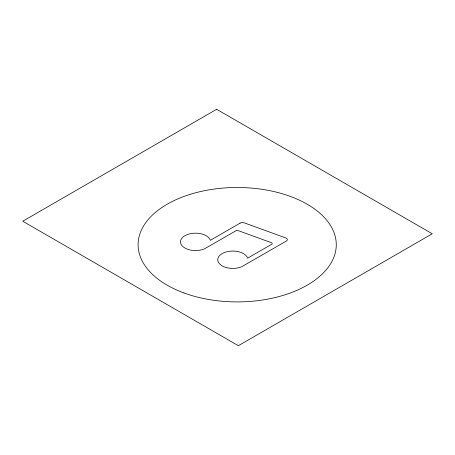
<?xml version="1.0" encoding="UTF-8"?>
<svg xmlns="http://www.w3.org/2000/svg" width="455" height="455" viewBox="0 0 455 455"><rect width="100%" height="100%" fill="white"/><g stroke="black" fill="none" stroke-linecap="round" stroke-linejoin="round"><path stroke-width="0.68" d="M216.648 109.291L22.75 221.232L238.352 345.709L432.25 233.768L216.648 109.291M240.041 223.166L210.358 240.308A15.06 8.696 0 0 0 190.645 233.642A15.06 8.696 0 0 0 182.205 245.899A15.06 8.696 0 0 0 204.454 248.874L235.997 230.742A1.74 1.001 0 0 1 238.153 230.605L271.419 242.697A1.74 1.001 0 0 1 271.72 244.255L247.622 258.167A15.06 8.696 0 0 0 227.91 251.507A15.06 8.696 0 0 0 219.464 263.758A15.06 8.696 0 0 0 241.719 266.732L286.349 241.048A3.475 2.008 0 0 0 285.74 237.931L244.352 222.887A3.475 2.008 0 0 0 240.041 223.166M183.922 292.94A99.088 57.211 0 0 0 336.177 247.207A99.088 57.211 0 0 0 191.447 193.949A99.088 57.211 0 0 0 183.922 292.94"/></g></svg>
